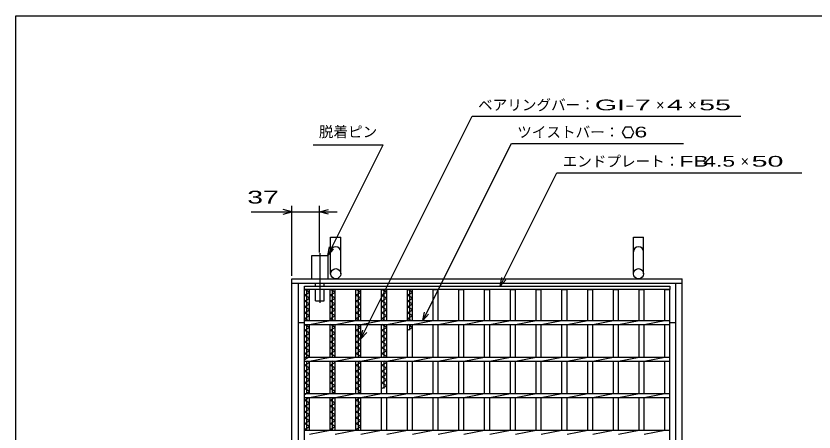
# Model space of a CAD drawing. Units: millimetres, scale not verified. Extents: x -1456 to 1385, y -1026 to 843.
# Drawn here: x -1383 to -289, y 272 to 843 of the extents above; entities that cross this region are included whole.
import ezdxf
from ezdxf.enums import TextEntityAlignment as Align

# ---------------------------------------------------------------- set-up
doc = ezdxf.new("R2010")
doc.units = ezdxf.units.MM
doc.header["$LTSCALE"] = 8
doc.linetypes.add('LONG_DASHED_DOTTED', pattern=[15.25, 12, -1.5, 0.25, -1.5])
for name, color, linetype, lineweight in [('0_2', 150, 'Continuous', 25), ('16', 3, 'Continuous', 25), ('19', 6, 'Continuous', 25), ('22', 4, 'Continuous', 25)]:
    doc.layers.add(name, color=color, linetype=linetype, lineweight=lineweight)
doc.styles.add('ベクトル', font='')
doc.styles.get('ベクトル').set_extended_font_data('ベクトル')

msp = doc.modelspace()

# ---------------------------------------------------------------- linework, layer by layer
at = {"layer": '0_2'}
for p, q in [((-1383.2, -917.2), (-1383.2, 842.8)), ((-1383.2, 842.8), (1384.8, 842.8))]:
    msp.add_line(p, q, dxfattribs=at)
at = {"layer": '16'}
for p, q in [((-988, 472.5), (-487, 472.5)), ((-988, 468), (-988, 472.5)), ((-487, 472.5), (-487, 468)), ((-487, 468), (-988, 468)), ((-988, -223), (-988, 468)), ((-988, 468), (-981, 468)), ((-981, 464), (-988, 468)), ((-988, 460), (-981, 464)), ((-981, 456), (-988, 460)), ((-984.5, 425.25), (-984.5, 468)), ((-981, 425.25), (-981, 468)), ((-952.7, 425.25), (-952.7, 468)), ((-952.7, 468), (-945.7, 468)), ((-945.7, 464), (-952.7, 468)), ((-952.7, 460), (-945.7, 464)), ((-945.7, 456), (-952.7, 460)), ((-949.2, 425.25), (-949.2, 468)), ((-945.7, 425.25), (-945.7, 468)), ((-917.4, 425.25), (-917.4, 468)), ((-917.4, 468), (-910.4, 468)), ((-910.4, 464), (-917.4, 468)), ((-917.4, 460), (-910.4, 464)), ((-910.4, 456), (-917.4, 460)), ((-913.9, 425.25), (-913.9, 468)), ((-910.4, 425.25), (-910.4, 468)), ((-882.1, 425.25), (-882.1, 468)), ((-882.1, 468), (-875.1, 468)), ((-875.1, 464), (-882.1, 468)), ((-882.1, 460), (-875.1, 464)), ((-875.1, 456), (-882.1, 460)), ((-878.6, 425.25), (-878.6, 468)), ((-875.1, 425.25), (-875.1, 468)), ((-846.8, 425.25), (-846.8, 468)), ((-846.8, 468), (-839.8, 468)), ((-839.8, 464), (-846.8, 468)), ((-846.8, 460), (-839.8, 464)), ((-839.8, 456), (-846.8, 460)), ((-843.3, 425.25), (-843.3, 468)), ((-839.8, 425.25), (-839.8, 468)), ((-811.5, 425.25), (-811.5, 468)), ((-811.5, 468), (-804.5, 468)), ((-804.5, 425.25), (-804.5, 468)), ((-776.2, 425.25), (-776.2, 468)), ((-776.2, 468), (-769.2, 468)), ((-769.2, 425.25), (-769.2, 468)), ((-740.9, 425.25), (-740.9, 468)), ((-740.9, 468), (-733.9, 468)), ((-733.9, 425.25), (-733.9, 468)), ((-705.6, 425.25), (-705.6, 468)), ((-705.6, 468), (-698.6, 468)), ((-698.6, 425.25), (-698.6, 468)), ((-670.3, 425.25), (-670.3, 468)), ((-670.3, 468), (-663.3, 468)), ((-663.3, 425.25), (-663.3, 468)), ((-635, 425.25), (-635, 468)), ((-635, 468), (-628, 468)), ((-628, 425.25), (-628, 468)), ((-599.7, 425.25), (-599.7, 468)), ((-599.7, 468), (-592.7, 468)), ((-592.7, 425.25), (-592.7, 468)), ((-564.4, 425.25), (-564.4, 468)), ((-564.4, 468), (-557.4, 468)), ((-557.4, 425.25), (-557.4, 468)), ((-529.1, 425.25), (-529.1, 468)), ((-529.1, 468), (-522.1, 468)), ((-522.1, 425.25), (-522.1, 468)), ((-494, 425.25), (-494, 468)), ((-494, 468), (-487, 468)), ((-487, -223), (-487, 468)), ((-988, 452), (-981, 456)), ((-981, 448), (-988, 452)), ((-952.7, 452), (-945.7, 456)), ((-945.7, 448), (-952.7, 452)), ((-917.4, 452), (-910.4, 456)), ((-910.4, 448), (-917.4, 452)), ((-882.1, 452), (-875.1, 456)), ((-875.1, 448), (-882.1, 452)), ((-846.8, 452), (-839.8, 456)), ((-839.8, 448), (-846.8, 452)), ((-988, 444), (-981, 448)), ((-981, 440), (-988, 444)), ((-988, 436), (-981, 440)), ((-952.7, 444), (-945.7, 448)), ((-945.7, 440), (-952.7, 444)), ((-952.7, 436), (-945.7, 440)), ((-917.4, 444), (-910.4, 448)), ((-910.4, 440), (-917.4, 444)), ((-917.4, 436), (-910.4, 440)), ((-882.1, 444), (-875.1, 448)), ((-875.1, 440), (-882.1, 444)), ((-882.1, 436), (-875.1, 440)), ((-846.8, 444), (-839.8, 448)), ((-839.8, 440), (-846.8, 444)), ((-846.8, 436), (-839.8, 440)), ((-981, 432), (-988, 436)), ((-988, 428), (-981, 432)), ((-983.188, 425.25), (-988, 428)), ((-945.7, 432), (-952.7, 436)), ((-952.7, 428), (-945.7, 432)), ((-947.888, 425.25), (-952.7, 428)), ((-910.4, 432), (-917.4, 436)), ((-917.4, 428), (-910.4, 432)), ((-912.588, 425.25), (-917.4, 428)), ((-875.1, 432), (-882.1, 436)), ((-882.1, 428), (-875.1, 432)), ((-877.287, 425.25), (-882.1, 428)), ((-839.8, 432), (-846.8, 436)), ((-846.8, 428), (-839.8, 432)), ((-841.987, 425.25), (-846.8, 428)), ((-988, 425.25), (-487, 425.25)), ((-988, 419.75), (-988, 425.25)), ((-988, 419.75), (-487, 419.75)), ((-988, 412), (-981, 416)), ((-981, 416), (-987.562, 419.75)), ((-984.5, 375.25), (-984.5, 419.75)), ((-981, 419.75), (-952.7, 425.25)), ((-981, 375.25), (-981, 419.75)), ((-952.7, 375.25), (-952.7, 419.75)), ((-952.7, 412), (-945.7, 416)), ((-945.7, 416), (-952.263, 419.75)), ((-949.2, 375.25), (-949.2, 419.75)), ((-945.7, 419.75), (-917.4, 425.25)), ((-945.7, 375.25), (-945.7, 419.75)), ((-917.4, 375.25), (-917.4, 419.75)), ((-917.4, 412), (-910.4, 416)), ((-910.4, 416), (-916.963, 419.75)), ((-913.9, 375.25), (-913.9, 419.75)), ((-910.4, 419.75), (-882.1, 425.25)), ((-910.4, 375.25), (-910.4, 419.75)), ((-882.1, 375.25), (-882.1, 419.75)), ((-882.1, 412), (-875.1, 416)), ((-875.1, 416), (-881.662, 419.75)), ((-878.6, 375.25), (-878.6, 419.75)), ((-875.1, 419.75), (-846.8, 425.25)), ((-875.1, 375.25), (-875.1, 419.75)), ((-846.8, 375.25), (-846.8, 419.75)), ((-846.8, 412), (-839.8, 416)), ((-839.8, 416), (-846.362, 419.75)), ((-843.3, 412), (-843.3, 419.75)), ((-839.8, 419.75), (-811.5, 425.25)), ((-839.8, 375.25), (-839.8, 419.75)), ((-811.5, 375.25), (-811.5, 419.75)), ((-804.5, 419.75), (-776.2, 425.25)), ((-804.5, 375.25), (-804.5, 419.75)), ((-776.2, 375.25), (-776.2, 419.75)), ((-769.2, 419.75), (-740.9, 425.25)), ((-769.2, 375.25), (-769.2, 419.75)), ((-740.9, 375.25), (-740.9, 419.75)), ((-733.9, 419.75), (-705.6, 425.25)), ((-733.9, 375.25), (-733.9, 419.75)), ((-705.6, 375.25), (-705.6, 419.75)), ((-698.6, 419.75), (-670.3, 425.25)), ((-698.6, 375.25), (-698.6, 419.75)), ((-670.3, 375.25), (-670.3, 419.75)), ((-663.3, 419.75), (-635, 425.25)), ((-663.3, 375.25), (-663.3, 419.75)), ((-635, 375.25), (-635, 419.75)), ((-628, 419.75), (-599.7, 425.25)), ((-628, 375.25), (-628, 419.75)), ((-599.7, 375.25), (-599.7, 419.75)), ((-592.7, 419.75), (-564.4, 425.25)), ((-592.7, 375.25), (-592.7, 419.75)), ((-564.4, 375.25), (-564.4, 419.75)), ((-557.4, 419.75), (-529.1, 425.25)), ((-557.4, 375.25), (-557.4, 419.75)), ((-529.1, 375.25), (-529.1, 419.75)), ((-522.1, 419.75), (-493.8, 425.25)), ((-522.1, 375.25), (-522.1, 419.75)), ((-494, 375.25), (-494, 419.75)), ((-487, 419.75), (-487, 425.25)), ((-981, 408), (-988, 412)), ((-988, 404), (-981, 408)), ((-945.7, 408), (-952.7, 412)), ((-952.7, 404), (-945.7, 408)), ((-910.4, 408), (-917.4, 412)), ((-917.4, 404), (-910.4, 408)), ((-875.1, 408), (-882.1, 412)), ((-882.1, 404), (-875.1, 408)), ((-981, 400), (-988, 404)), ((-988, 396), (-981, 400)), ((-981, 392), (-988, 396)), ((-945.7, 400), (-952.7, 404)), ((-952.7, 396), (-945.7, 400)), ((-945.7, 392), (-952.7, 396)), ((-910.4, 400), (-917.4, 404)), ((-917.4, 396), (-910.4, 400)), ((-910.4, 392), (-917.4, 396)), ((-875.1, 400), (-882.1, 404)), ((-882.1, 396), (-875.1, 400)), ((-875.1, 392), (-882.1, 396)), ((-988, 388), (-981, 392)), ((-981, 384), (-988, 388)), ((-988, 380), (-981, 384)), ((-952.7, 388), (-945.7, 392)), ((-945.7, 384), (-952.7, 388)), ((-952.7, 380), (-945.7, 384)), ((-917.4, 388), (-910.4, 392)), ((-910.4, 384), (-917.4, 388)), ((-917.4, 380), (-910.4, 384)), ((-882.1, 388), (-875.1, 392)), ((-875.1, 384), (-882.1, 388)), ((-882.1, 380), (-875.1, 384)), ((-981, 376), (-988, 380)), ((-988, 372), (-981, 376)), ((-988, 375.25), (-487, 375.25)), ((-988, 369.75), (-988, 375.25)), ((-981, 369.75), (-952.7, 375.25)), ((-945.7, 376), (-952.7, 380)), ((-947.013, 375.25), (-945.7, 376)), ((-945.7, 369.75), (-917.4, 375.25)), ((-910.4, 376), (-917.4, 380)), ((-911.713, 375.25), (-910.4, 376)), ((-910.4, 369.75), (-882.1, 375.25)), ((-875.1, 376), (-882.1, 380)), ((-876.412, 375.25), (-875.1, 376)), ((-875.1, 369.75), (-846.8, 375.25)), ((-839.8, 369.75), (-811.5, 375.25)), ((-804.5, 369.75), (-776.2, 375.25)), ((-769.2, 369.75), (-740.9, 375.25)), ((-733.9, 369.75), (-705.6, 375.25)), ((-698.6, 369.75), (-670.3, 375.25)), ((-663.3, 369.75), (-635, 375.25)), ((-628, 369.75), (-599.7, 375.25)), ((-592.7, 369.75), (-564.4, 375.25)), ((-557.4, 369.75), (-529.1, 375.25)), ((-522.1, 369.75), (-493.8, 375.25)), ((-487, 369.75), (-487, 375.25)), ((-988, 369.75), (-487, 369.75)), ((-988, 364), (-981, 368)), ((-981, 360), (-988, 364)), ((-984.5, 325.25), (-984.5, 369.75)), ((-981, 368), (-984.062, 369.75)), ((-981, 325.25), (-981, 369.75)), ((-952.7, 325.25), (-952.7, 369.75)), ((-952.7, 364), (-945.7, 368)), ((-945.7, 360), (-952.7, 364)), ((-949.2, 325.25), (-949.2, 369.75)), ((-945.7, 368), (-948.763, 369.75)), ((-945.7, 325.25), (-945.7, 369.75)), ((-917.4, 325.25), (-917.4, 369.75)), ((-917.4, 364), (-910.4, 368)), ((-910.4, 360), (-917.4, 364)), ((-913.9, 325.25), (-913.9, 369.75)), ((-910.4, 368), (-913.463, 369.75)), ((-910.4, 325.25), (-910.4, 369.75)), ((-882.1, 325.25), (-882.1, 369.75)), ((-882.1, 364), (-875.1, 368)), ((-875.1, 360), (-882.1, 364)), ((-878.6, 332), (-878.6, 369.75)), ((-875.1, 368), (-878.162, 369.75)), ((-875.1, 325.25), (-875.1, 369.75)), ((-846.8, 325.25), (-846.8, 369.75)), ((-839.8, 325.25), (-839.8, 369.75)), ((-811.5, 325.25), (-811.5, 369.75)), ((-804.5, 325.25), (-804.5, 369.75)), ((-776.2, 325.25), (-776.2, 369.75)), ((-769.2, 325.25), (-769.2, 369.75)), ((-740.9, 325.25), (-740.9, 369.75)), ((-733.9, 325.25), (-733.9, 369.75)), ((-705.6, 325.25), (-705.6, 369.75)), ((-698.6, 325.25), (-698.6, 369.75)), ((-670.3, 325.25), (-670.3, 369.75)), ((-663.3, 325.25), (-663.3, 369.75)), ((-635, 325.25), (-635, 369.75)), ((-628, 325.25), (-628, 369.75)), ((-599.7, 325.25), (-599.7, 369.75)), ((-592.7, 325.25), (-592.7, 369.75)), ((-564.4, 325.25), (-564.4, 369.75)), ((-557.4, 325.25), (-557.4, 369.75)), ((-529.1, 325.25), (-529.1, 369.75)), ((-522.1, 325.25), (-522.1, 369.75)), ((-494, 325.25), (-494, 369.75)), ((-988, 356), (-981, 360)), ((-981, 352), (-988, 356)), ((-988, 348), (-981, 352)), ((-952.7, 356), (-945.7, 360)), ((-945.7, 352), (-952.7, 356)), ((-952.7, 348), (-945.7, 352)), ((-917.4, 356), (-910.4, 360)), ((-910.4, 352), (-917.4, 356)), ((-917.4, 348), (-910.4, 352)), ((-882.1, 356), (-875.1, 360)), ((-875.1, 352), (-882.1, 356)), ((-882.1, 348), (-875.1, 352)), ((-981, 344), (-988, 348)), ((-988, 340), (-981, 344)), ((-981, 336), (-988, 340)), ((-945.7, 344), (-952.7, 348)), ((-952.7, 340), (-945.7, 344)), ((-945.7, 336), (-952.7, 340)), ((-910.4, 344), (-917.4, 348)), ((-917.4, 340), (-910.4, 344)), ((-910.4, 336), (-917.4, 340)), ((-875.1, 344), (-882.1, 348)), ((-882.1, 340), (-875.1, 344)), ((-875.1, 336), (-882.1, 340)), ((-988, 332), (-981, 336)), ((-981, 328), (-988, 332)), ((-952.7, 332), (-945.7, 336)), ((-945.7, 328), (-952.7, 332)), ((-917.4, 332), (-910.4, 336)), ((-910.4, 328), (-917.4, 332)), ((-882.1, 332), (-875.1, 336)), ((-988, 324), (-981, 328)), ((-988, 325.25), (-487, 325.25)), ((-988, 319.75), (-988, 325.25)), ((-988, 319.75), (-487, 319.75)), ((-988, 316), (-981.438, 319.75)), ((-984.5, 275.25), (-984.5, 319.75)), ((-981, 319.75), (-952.7, 325.25)), ((-981, 275.25), (-981, 319.75)), ((-952.7, 275.25), (-952.7, 319.75)), ((-952.7, 316), (-946.138, 319.75)), ((-950.513, 325.25), (-945.7, 328)), ((-949.2, 275.25), (-949.2, 319.75)), ((-945.7, 319.75), (-917.4, 325.25)), ((-945.7, 275.25), (-945.7, 319.75)), ((-917.4, 275.25), (-917.4, 319.75)), ((-917.4, 316), (-910.838, 319.75)), ((-915.213, 325.25), (-910.4, 328)), ((-913.9, 275.25), (-913.9, 319.75)), ((-910.4, 319.75), (-882.1, 325.25)), ((-910.4, 275.25), (-910.4, 319.75)), ((-882.1, 275.25), (-882.1, 319.75)), ((-875.1, 319.75), (-846.8, 325.25)), ((-875.1, 275.25), (-875.1, 319.75)), ((-846.8, 275.25), (-846.8, 319.75)), ((-839.8, 319.75), (-811.5, 325.25)), ((-839.8, 275.25), (-839.8, 319.75)), ((-811.5, 275.25), (-811.5, 319.75)), ((-804.5, 319.75), (-776.2, 325.25)), ((-804.5, 275.25), (-804.5, 319.75)), ((-776.2, 275.25), (-776.2, 319.75)), ((-769.2, 319.75), (-740.9, 325.25)), ((-769.2, 275.25), (-769.2, 319.75)), ((-740.9, 275.25), (-740.9, 319.75)), ((-733.9, 319.75), (-705.6, 325.25)), ((-733.9, 275.25), (-733.9, 319.75)), ((-705.6, 275.25), (-705.6, 319.75)), ((-698.6, 319.75), (-670.3, 325.25)), ((-698.6, 275.25), (-698.6, 319.75)), ((-670.3, 275.25), (-670.3, 319.75)), ((-663.3, 319.75), (-635, 325.25)), ((-663.3, 275.25), (-663.3, 319.75)), ((-635, 275.25), (-635, 319.75)), ((-628, 319.75), (-599.7, 325.25)), ((-628, 275.25), (-628, 319.75)), ((-599.7, 275.25), (-599.7, 319.75)), ((-592.7, 319.75), (-564.4, 325.25)), ((-592.7, 275.25), (-592.7, 319.75)), ((-564.4, 275.25), (-564.4, 319.75)), ((-557.4, 319.75), (-529.1, 325.25)), ((-557.4, 275.25), (-557.4, 319.75)), ((-529.1, 275.25), (-529.1, 319.75)), ((-522.1, 319.75), (-493.8, 325.25)), ((-522.1, 275.25), (-522.1, 319.75)), ((-494, 275.25), (-494, 319.75)), ((-487, 319.75), (-487, 325.25)), ((-981, 312), (-988, 316)), ((-988, 308), (-981, 312)), ((-981, 304), (-988, 308)), ((-945.7, 312), (-952.7, 316)), ((-952.7, 308), (-945.7, 312)), ((-945.7, 304), (-952.7, 308)), ((-910.4, 312), (-917.4, 316)), ((-917.4, 308), (-910.4, 312)), ((-910.4, 304), (-917.4, 308)), ((-988, 300), (-981, 304)), ((-981, 296), (-988, 300)), ((-988, 292), (-981, 296)), ((-952.7, 300), (-945.7, 304)), ((-945.7, 296), (-952.7, 300)), ((-952.7, 292), (-945.7, 296)), ((-917.4, 300), (-910.4, 304)), ((-910.4, 296), (-917.4, 300)), ((-917.4, 292), (-910.4, 296)), ((-981, 288), (-988, 292)), ((-988, 284), (-981, 288)), ((-945.7, 288), (-952.7, 292)), ((-952.7, 284), (-945.7, 288)), ((-910.4, 288), (-917.4, 292)), ((-917.4, 284), (-910.4, 288)), ((-981, 280), (-988, 284)), ((-988, 276), (-981, 280)), ((-986.688, 275.25), (-988, 276)), ((-988, 275.25), (-487, 275.25)), ((-988, 269.75), (-988, 275.25)), ((-981, 269.75), (-952.7, 275.25)), ((-945.7, 280), (-952.7, 284)), ((-952.7, 276), (-945.7, 280)), ((-951.388, 275.25), (-952.7, 276)), ((-945.7, 269.75), (-917.4, 275.25)), ((-910.4, 280), (-917.4, 284)), ((-917.4, 276), (-910.4, 280)), ((-916.088, 275.25), (-917.4, 276)), ((-910.4, 269.75), (-882.1, 275.25)), ((-875.1, 269.75), (-846.8, 275.25)), ((-839.8, 269.75), (-811.5, 275.25)), ((-804.5, 269.75), (-776.2, 275.25)), ((-769.2, 269.75), (-740.9, 275.25)), ((-733.9, 269.75), (-705.6, 275.25)), ((-698.6, 269.75), (-670.3, 275.25)), ((-663.3, 269.75), (-635, 275.25)), ((-628, 269.75), (-599.7, 275.25)), ((-592.7, 269.75), (-564.4, 275.25)), ((-557.4, 269.75), (-529.1, 275.25)), ((-522.1, 269.75), (-493.8, 275.25)), ((-487, 269.75), (-487, 275.25))]:
    msp.add_line(p, q, dxfattribs=at)
at = {"layer": '19'}
for p, q in [((-952, 489.5), (-952, 539.5)), ((-952, 539.5), (-938, 539.5)), ((-938, 489.5), (-938, 539.5)), ((-537, 489.5), (-537, 539.5)), ((-537, 539.5), (-523, 539.5)), ((-523, 489.5), (-523, 539.5)), ((-977.85, 482.5), (-977.85, 514.5)), ((-977.85, 514.5), (-955.85, 514.5)), ((-955.85, 514.5), (-955.85, 482.5)), ((-1005, 482.5), (-470, 482.5)), ((-1005, -237.5), (-1005, 482.5)), ((-470, -237.5), (-470, 482.5)), ((-1005, 476.5), (-470, 476.5)), ((-996, -231.5), (-996, 476.5)), ((-972.85, 472.5), (-972.85, 476.5)), ((-960.85, 472.5), (-960.85, 476.5)), ((-479, -231.5), (-479, 476.5)), ((-972.85, 452.5), (-972.85, 468)), ((-960.85, 452.5), (-960.85, 468)), ((-972.85, 452.5), (-960.85, 452.5)), ((-996, 422.5), (-988, 422.5)), ((-487, 422.5), (-479, 422.5))]:
    msp.add_line(p, q, dxfattribs=at)
at = {"layer": '19', "linetype": 'LONG_DASHED_DOTTED'}
msp.add_line((-966.85, 517.5), (-966.85, 449.5), dxfattribs=at)
at = {"layer": '19'}
for centre in [(-945, 489.5), (-530, 489.5)]:
    msp.add_circle(centre, 7, dxfattribs=at)
for centre in [(-945, 519.5), (-530, 519.5)]:
    msp.add_arc(centre, 7, 0, 180, dxfattribs=at)
at = {"layer": '22'}
for p, q in [((-910.4, 400.25), (-757.9, 705.25)), ((-757.9, 705.25), (-389.9, 705.25)), ((-548.274, 690.212), (-552.274, 683.284)), ((-540.274, 690.212), (-548.274, 690.212)), ((-536.275, 683.2), (-540.274, 690.212)), ((-552.274, 683.284), (-548.274, 676.356)), ((-540.274, 676.356), (-536.274, 683.284)), ((-825.65, 425.25), (-704.275, 668)), ((-704.275, 668), (-468.275, 668)), ((-548.274, 676.356), (-540.274, 676.356)), ((-976.1, 666), (-880.1, 666)), ((-955.85, 514.5), (-880.1, 666)), ((-719.75, 472.5), (-642, 628)), ((-642, 628), (-306, 628)), ((-1005, 486.5), (-1005, 582.5)), ((-967, 518.496), (-967, 582.5)), ((-1061, 574.5), (-1005, 574.5)), ((-1005, 574.5), (-1017, 577.7)), ((-1017, 571.3), (-1005, 574.5)), ((-1005, 574.5), (-967, 574.5)), ((-967, 574.5), (-955, 577.7)), ((-955, 571.3), (-967, 574.5)), ((-967, 574.5), (-943, 574.5)), ((-955.85, 514.5), (-953.45, 526.18)), ((-955.85, 514.5), (-947.85, 523.3)), ((-719.75, 472.5), (-717.35, 484.18)), ((-719.75, 472.5), (-711.75, 481.3)), ((-825.65, 425.25), (-823.25, 436.93)), ((-825.65, 425.25), (-817.65, 434.05)), ((-910.4, 400.25), (-908, 411.93)), ((-910.4, 400.25), (-902.4, 409.05))]:
    msp.add_line(p, q, dxfattribs=at)

# ---------------------------------------------------------------- texts
at = {"layer": '22', "color": 2, "style": 'ベクトル'}
for s, p in [('ベアリングバー：', (-749.9, 720.85)), ('×', (-505.9, 720.85)), ('×', (-461.9, 720.85)), ('脱着ピン', (-968.1, 684)), ('ツイストバー：', (-696.275, 683.6)), ('エンドプレート：', (-634, 643.6)), ('×', (-390, 643.6))]:
    msp.add_text(s, height=14.66, dxfattribs=at).set_placement(p, align=Align.MIDDLE_LEFT)
for s, height, width, p in [('GI-', 14.66, 2, (-589.9, 720.85)), (' 7 ', 14.66, 2, (-545.9, 720.85)), (' 4 ', 14.66, 2, (-501.9, 720.85)), (' 55 ', 14.66, 2, (-457.9, 720.85)), (' 6', 14.66, 1.6, (-544.274, 683.684)), ('FB', 14.66, 1.6, (-474, 643.6)), (' 4.5 ', 14.66, 1.6, (-450, 643.6)), (' 50 ', 14.66, 2, (-386, 643.6)), (' 37 ', 17.6, 1.65, (-1077, 594.5))]:
    msp.add_text(s, height=height, dxfattribs=dict(at, width=width)).set_placement(p, align=Align.MIDDLE_LEFT)

doc.saveas('drawing.dxf')
